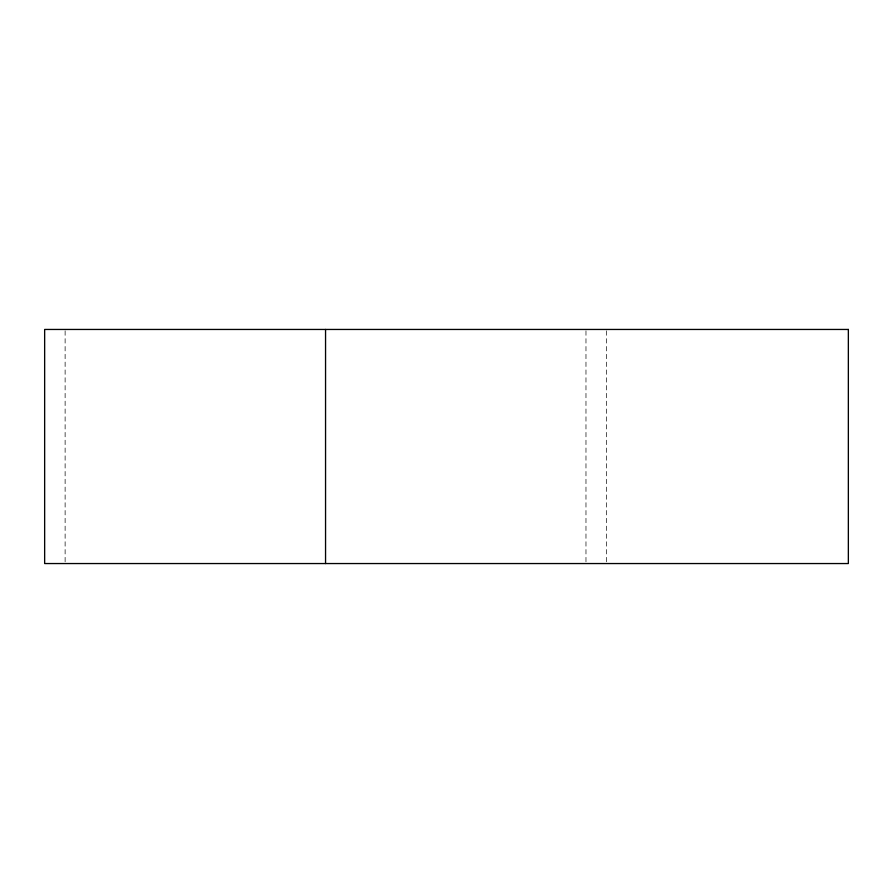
<?xml version="1.0" encoding="UTF-8"?>
<svg xmlns="http://www.w3.org/2000/svg" width="893" height="893" viewBox="0 0 893 893"><rect width="100%" height="100%" fill="white"/><g stroke="black" fill="none" stroke-linecap="round" stroke-linejoin="round"><path stroke-width="0.67" stroke-dasharray="4.46 3.35" d="M606.447 330.845L606.447 563.55M585.975 330.845L585.975 563.55M65.122 330.845L65.122 562.155"/><path stroke-width="1.34" d="M325.554 329.45L325.554 563.55M848.35 329.45L44.65 329.45L44.65 563.55L848.35 563.55L848.35 329.45"/></g></svg>
